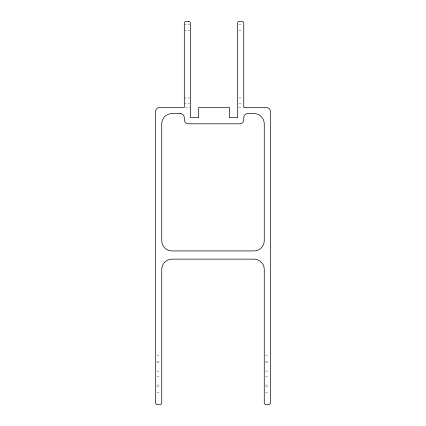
<?xml version="1.0" encoding="UTF-8"?>
<svg xmlns="http://www.w3.org/2000/svg" width="426" height="426" viewBox="0 0 426 426"><rect width="100%" height="100%" fill="white"/><g stroke="black" fill="none" stroke-linecap="round" stroke-linejoin="round"><path stroke-width="0.32" stroke-dasharray="2.13 1.6" d="M184.298 24.58L189.831 24.58M238.832 24.58L242.522 24.58M184.298 30.321L189.831 30.321M238.832 30.321L242.522 30.321M184.298 97.98L189.831 97.98M238.832 97.98L242.522 97.98M184.298 103.72L189.831 103.72M238.832 103.72L242.522 103.72M185.528 107.411L189.831 107.411M238.832 107.411L242.522 107.411M156.821 355.699L160.511 355.699M265.489 355.699L269.179 355.699M156.821 361.44L160.511 361.44M265.489 361.44L269.179 361.44M156.821 362.872L160.511 362.872M265.489 362.872L269.179 362.872M156.821 371.078L160.511 371.078M265.489 371.078L269.179 371.078M156.821 376.818L160.511 376.818M265.489 376.818L269.179 376.818M156.821 385.019L160.511 385.019M265.489 385.019L269.179 385.019M156.821 386.451L160.511 386.451M265.489 386.451L269.179 386.451M156.821 392.192L160.511 392.192M265.489 392.192L269.179 392.192"/><path stroke-width="0.64" d="M188.398 21.3L186.354 21.3A2.05 2.05 0 0 0 184.298 23.35L184.298 107.411L159.691 107.411A4.1 4.1 0 0 0 155.591 111.511L155.591 402.65A2.05 2.05 0 0 0 157.641 404.7L159.691 404.7A2.05 2.05 0 0 0 161.742 402.65L161.742 269.381A10.251 10.251 0 0 1 171.992 259.13L254.008 259.13A10.251 10.251 0 0 1 264.258 269.381L264.258 402.65A2.05 2.05 0 0 0 266.309 404.7L268.359 404.7A2.05 2.05 0 0 0 270.409 402.65L270.409 111.511A4.1 4.1 0 0 0 266.309 107.411L243.752 107.411L243.752 23.35A2.05 2.05 0 0 0 241.702 21.3L239.652 21.3A2.05 2.05 0 0 0 237.601 23.35L237.601 117.661L229.401 117.661L229.401 107.411L198.649 107.411L198.649 117.661L190.449 117.661L190.449 23.35A2.05 2.05 0 0 0 188.398 21.3M180.198 113.561L171.992 113.561A10.251 10.251 0 0 0 161.742 123.812L161.742 240.679A10.251 10.251 0 0 0 171.992 250.93L254.008 250.93A10.251 10.251 0 0 0 264.258 240.679L264.258 123.812A10.251 10.251 0 0 0 254.008 113.561L247.852 113.561A4.1 4.1 0 0 0 243.752 117.661L243.752 119.711A4.1 4.1 0 0 1 239.652 123.812L188.398 123.812A4.1 4.1 0 0 1 184.298 119.711L184.298 117.661A4.1 4.1 0 0 0 180.198 113.561"/></g></svg>
